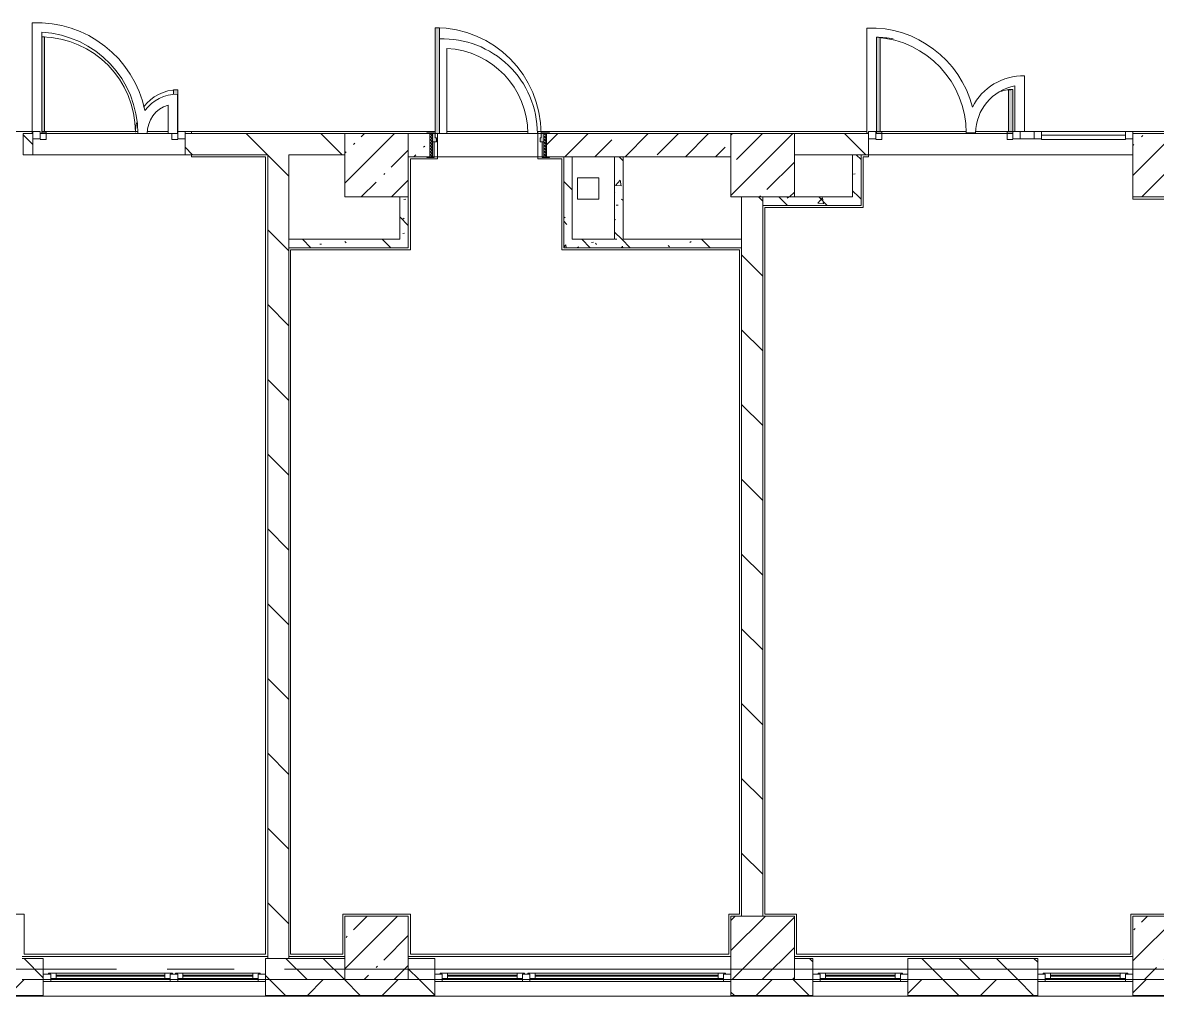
# Model space of a CAD drawing. Header units: millimetres. Extents: x 81682 to 274809, y -8553 to 29000.
# Drawn here: x 170314 to 181039, y -258 to 8948 of the extents above; entities that cross this region are included whole.
import ezdxf

# ---------------------------------------------------------------- set-up
doc = ezdxf.new("R2010")
doc.units = ezdxf.units.MM
doc.linetypes.add('Осевая', pattern=[3175, 635, -476.25, 1587.5, -476.25])
for name, color, linetype, lineweight, true_color in [('A-DETL-GENF-3', 7, 'Continuous', 5, 0xaaaaaa), ('A-DOOR-3', 7, 'Continuous', 5, 0xe2e2e2), ('A-DOOR-4', 7, 'Continuous', 5, 0xaaaaaa), ('A-DOOR-FRAM-2', 7, 'Continuous', 5, 0xe2e2e2), ('A-DOOR-FRAM-4', 7, 'Continuous', 5, 0xaaaaaa), ('A-FLOR-2', 7, 'Continuous', 5, 0xaaaaaa), ('I-WALL-4', 7, 'Continuous', 5, 0x787878)]:
    doc.layers.add(name, color=color, linetype=linetype, lineweight=lineweight, true_color=true_color)
for name, color, linetype, lineweight in [('A-GLAZ-3', 7, 'Continuous', 5), ('A-GLAZ-CURT-2', 7, 'Continuous', 5), ('A-GLAZ-CWMG-2', 7, 'Continuous', 5), ('A-WALL', 7, 'Continuous', 9), ('A-WALL-7', 7, 'Continuous', 5), ('I-WALL-2', 7, 'Continuous', 5), ('S-COLS-1', 7, 'Continuous', 5), ('Оси', 7, 'Continuous', 9), ('Оси-2', 7, 'Осевая', 9)]:
    doc.layers.add(name, color=color, linetype=linetype, lineweight=lineweight)
pattern_1 = [(135, (147798.7, 0), (-353.5534, -353.5534), [])]
pattern_2 = [(135, (147798.7, 0), (-377.171, -377.171), [533.4, -88.9, 17.78, -88.9]), (135, (147798.7, 376.94), (-377.171, -377.171), []), (50, (147798.7, 0), (637.6445, -55.787), [66.675, -733.425]), (355, (147798.7, 0), (-123.35, 668.699), [53.34, -586.74]), (100.451, (147851.8, -4.65), (514.299, 612.908), [56.665, -623.315]), (46.184, (147798.7, 177.8), (948.776, -147.15), [100.012, -1100.137]), (96.636, (147877.8, 165.5), (830.91, 865.997), [84.998, -934.973]), (351.184, (147798.7, 177.8), (830.918, 865.988), [80.01, -880.11]), (21, (147887.6, 133.35), (530.651, -357.928), [66.675, -733.425]), (326, (147887.6, 133.35), (216.308, 644.658), [53.34, -586.74]), (71.451, (147931.8, 103.5), (746.96, 286.724), [56.665, -623.315]), (37.5, (147798.7, 0), (10.8105, 295.9426), [16.764, -562.864, 16.764, -578.866, -588.962]), (37.5, (147798.7, 0), (10.8105, 295.9426), [-1175.258, 16.764, -572.198]), (7.5, (147798.7, 0), (233.869, 350.6318), [16.764, -322.834, 16.764, -549.529, -224.472]), (7.5, (147798.7, 0), (233.869, 350.6318), [-905.891, 16.764, -207.708]), (327.5, (147600.44, 0), (474.5678, -20.0513), [16.764, -205.486, 16.764, -676.656, -920.115]), (327.5, (147600.44, 0), (474.5678, -20.0513), [-915.67, 16.764, -903.351]), (317.5, (147511.54, 0), (518.452, 88.9934), [16.764, -272.161, 16.764, -443.738, -653.415]), (317.5, (147511.54, 0), (518.452, 88.9934), [-749.427, 16.764, -636.651])]

# ---------------------------------------------------------------- blocks, each defined once
blk = doc.blocks.new('BSC_Колонна _Прямоугольная - 600х600-23286269-3_7_3_птичка')
at = {"layer": 'S-COLS-1'}
h = blk.add_hatch(dxfattribs=at)
h.set_pattern_fill('FP_53', color=256, style=0, pattern_type=2)
h.set_pattern_definition([(45, (-29509.74, -7600), (-285.123, 285.123), []), (45, (-29224.6, -7600), (-285.123, 285.123), [504.031, -100.806, 16.764, -84.042])])
h.paths.add_polyline_path([(-300, -300), (300, -300), (300, 300), (-300, 300), (-300, 150)])
for p, q in [((300, 300), (-300, 300)), ((-300, 300), (-300, -300)), ((300, -300), (300, 300)), ((-300, -300), (300, -300))]:
    blk.add_line(p, q, dxfattribs=at)
blk = doc.blocks.new('BSC_Колонна _Прямоугольная - 600х600-V55-3_7_3_птичка')
at = {"layer": 'S-COLS-1'}
h = blk.add_hatch(dxfattribs=at)
h.set_pattern_fill('FP_59', color=256, style=0, pattern_type=2)
h.set_pattern_definition([(45, (-25860, -200), (-285.123, 285.123), []), (45, (-25574.88, -200), (-285.123, 285.123), [504.031, -100.806, 16.764, -84.042])])
h.paths.add_polyline_path([(-300, -300), (300, -300), (300, 300), (-300, 300)])
for p, q in [((300, 300), (-300, 300)), ((-300, 300), (-300, -300)), ((300, -300), (300, 300)), ((-300, -300), (300, -300))]:
    blk.add_line(p, q, dxfattribs=at)
blk = doc.blocks.new('BSC_Колонна _Прямоугольная - 600х600-V56-3_7_3_птичка')
at = {"layer": 'S-COLS-1'}
h = blk.add_hatch(dxfattribs=at)
h.set_pattern_fill('FP_60', color=256, style=0, pattern_type=2)
h.set_pattern_definition([(45, (-29509.74, -200), (-285.123, 285.123), []), (45, (-29224.6, -200), (-285.123, 285.123), [504.031, -100.806, 16.764, -84.042])])
h.paths.add_polyline_path([(-300, -300), (300, -300), (300, 300), (-300, 300), (-300, 30)])
for p, q in [((300, 300), (-300, 300)), ((-300, 300), (-300, -300)), ((300, -300), (300, 300)), ((-300, -300), (300, -300))]:
    blk.add_line(p, q, dxfattribs=at)
blk = doc.blocks.new('BSC_Колонна _Прямоугольная - 600х600-V67-3_7_3_птичка')
at = {"layer": 'S-COLS-1'}
h = blk.add_hatch(dxfattribs=at)
h.set_pattern_fill('FP_72', color=256, style=0, pattern_type=2)
h.set_pattern_definition([(45, (-25860, -7600), (-285.123, 285.123), []), (45, (-25574.88, -7600), (-285.123, 285.123), [504.031, -100.806, 16.764, -84.042])])
h.paths.add_polyline_path([(-300, -300), (300, -300), (300, 300), (-300, 300), (-300, 150)])
for p, q in [((300, 300), (-300, 300)), ((-300, 300), (-300, -300)), ((300, -300), (300, 300)), ((-300, -300), (300, -300))]:
    blk.add_line(p, q, dxfattribs=at)
blk = doc.blocks.new('BSC_Колонна _Прямоугольная - 600х600-V75-3_7_3_птичка')
at = {"layer": 'S-COLS-1'}
h = blk.add_hatch(dxfattribs=at)
h.set_pattern_fill('FP_87', color=256, style=0, pattern_type=2)
h.set_pattern_definition([(45, (-33310, -7600), (-285.123, 285.123), []), (45, (-33024.88, -7600), (-285.123, 285.123), [504.031, -100.806, 16.764, -84.042])])
h.paths.add_polyline_path([(-300, -300), (300, -300), (300, 300), (-300, 300), (-300, 150)])
for p, q in [((300, 300), (-300, 300)), ((-300, 300), (-300, -300)), ((300, -300), (300, 300)), ((-300, -300), (300, -300))]:
    blk.add_line(p, q, dxfattribs=at)
blk = doc.blocks.new('BSC_Колонна _Прямоугольная - 600х600-V76-3_7_3_птичка')
at = {"layer": 'S-COLS-1'}
h = blk.add_hatch(dxfattribs=at)
h.set_pattern_fill('FP_88', color=256, style=0, pattern_type=2)
h.set_pattern_definition([(45, (-33310, -200), (-285.123, 285.123), []), (45, (-33024.88, -200), (-285.123, 285.123), [504.031, -100.806, 16.764, -84.042])])
h.paths.add_polyline_path([(-300, -300), (300, -300), (300, 300), (-300, 300), (-300, 30)])
for p, q in [((300, 300), (-300, 300)), ((-300, 300), (-300, -300)), ((300, -300), (300, 300)), ((-300, -300), (300, -300))]:
    blk.add_line(p, q, dxfattribs=at)
blk = doc.blocks.new('120_Окно_СКБ_2Ст - 120_Окно_СКБ_2Ст 2100х2500 _мал створка СЛЕВА_-V71-3_7_3_птичка')
at = {"layer": 'A-GLAZ-3'}
for p, q in [((-1050, -127), (-1050, -57)), ((-1050, -57), (-980, -57)), ((1050, -57), (-1050, -57)), ((-980, -57), (-980, -127)), ((-220, -87), (-980, -87)), ((-980, -87), (-980, -127)), ((-930, -137), (-930, -87)), ((-930, -107), (-270, -107)), ((-270, -137), (-270, -87)), ((-220, -127), (-220, -57)), ((-220, -57), (-150, -57)), ((-220, -127), (-220, -87)), ((-150, -57), (-150, -127)), ((980, -87), (-150, -87)), ((-150, -87), (-150, -127)), ((-100, -137), (-100, -87)), ((-100, -107), (930, -107)), ((930, -137), (930, -87)), ((980, -127), (980, -57)), ((980, -57), (1050, -57)), ((980, -127), (980, -87)), ((1050, -57), (1050, -127)), ((-980, -127), (-1050, -127)), ((-1050, -127), (-1000, -127)), ((-980, -127), (-1000, -127)), ((-1000, -127), (-1000, -137)), ((-1000, -137), (-200, -137)), ((-200, -137), (-1000, -137)), ((-270, -117), (-930, -117)), ((-150, -127), (-220, -127)), ((-200, -127), (-220, -127)), ((-200, -127), (-170, -127)), ((-200, -137), (-200, -127)), ((-150, -127), (-170, -127)), ((-170, -127), (-170, -137)), ((-170, -137), (1000, -137)), ((1000, -137), (-170, -137)), ((930, -117), (-100, -117)), ((1050, -127), (980, -127)), ((1000, -127), (980, -127)), ((1000, -127), (1050, -127)), ((1000, -137), (1000, -127))]:
    blk.add_line(p, q, dxfattribs=at)
blk = doc.blocks.new('120_Окно_СКБ_1Ст - 120_Окно_СКБ_1Ст 900х2500_h_-22445987-3_7_3_птичка')
at = {"layer": 'A-GLAZ-3'}
for p, q in [((-450, -127), (-450, -57)), ((-450, -57), (-380, -57)), ((450, -57), (-450, -57)), ((-380, -57), (-380, -127)), ((380, -87), (-380, -87)), ((-380, -87), (-380, -127)), ((-330, -137), (-330, -87)), ((-330, -107), (330, -107)), ((330, -137), (330, -87)), ((380, -127), (380, -57)), ((380, -57), (450, -57)), ((380, -127), (380, -87)), ((450, -57), (450, -127)), ((-380, -127), (-450, -127)), ((-450, -127), (-400, -127)), ((-380, -127), (-400, -127)), ((-400, -127), (-400, -137)), ((-400, -137), (400, -137)), ((400, -137), (-400, -137)), ((330, -117), (-330, -117)), ((450, -127), (380, -127)), ((400, -127), (380, -127)), ((400, -127), (450, -127)), ((400, -137), (400, -127))]:
    blk.add_line(p, q, dxfattribs=at)
blk = doc.blocks.new('120_Окно_СКБ_2Ст - 120_Окно_СКБ_2Ст 2800х2500_створка_-22445922-3_7_3_птичка')
at = {"layer": 'A-GLAZ-3'}
for p, q in [((-1400, -127), (-1400, -57)), ((-1400, -57), (-1330, -57)), ((1400, -57), (-1400, -57)), ((-1330, -57), (-1330, -127)), ((500, -87), (-1330, -87)), ((-1330, -87), (-1330, -127)), ((-1280, -137), (-1280, -87)), ((-1280, -107), (450, -107)), ((450, -137), (450, -87)), ((500, -127), (500, -57)), ((500, -57), (570, -57)), ((500, -127), (500, -87)), ((570, -57), (570, -127)), ((1330, -87), (570, -87)), ((570, -87), (570, -127)), ((620, -137), (620, -87)), ((620, -107), (1280, -107)), ((1280, -137), (1280, -87)), ((1330, -127), (1330, -57)), ((1330, -57), (1400, -57)), ((1330, -127), (1330, -87)), ((1400, -57), (1400, -127)), ((-1330, -127), (-1400, -127)), ((-1400, -127), (-1350, -127)), ((-1330, -127), (-1350, -127)), ((-1350, -127), (-1350, -137)), ((-1350, -137), (520, -137)), ((520, -137), (-1350, -137)), ((450, -117), (-1280, -117)), ((570, -127), (500, -127)), ((520, -127), (500, -127)), ((520, -127), (550, -127)), ((520, -137), (520, -127)), ((570, -127), (550, -127)), ((550, -127), (550, -137)), ((550, -137), (1350, -137)), ((1350, -137), (550, -137)), ((1280, -117), (620, -117)), ((1400, -127), (1330, -127)), ((1350, -127), (1330, -127)), ((1350, -127), (1400, -127)), ((1350, -137), (1350, -127))]:
    blk.add_line(p, q, dxfattribs=at)
blk = doc.blocks.new('110_Дверь_СКБ_1Ст_Внутренняя1 - Д-4_п__1100x2100h_административные помещения-32218723-3_7_3_птичка')
at = {"layer": 'A-DOOR-3'}
h = blk.add_hatch(color=256, dxfattribs=at)
h.paths.add_polyline_path([(537.5, 30), (537.5, 110), (512.5, 110), (512.5, 70), (502.5, 70), (502.5, 30)])
h.paths.add_polyline_path([(-477.5, 30), (-477.5, 70), (-487.5, 70), (-487.5, 110), (-512.5, 110), (-512.5, 30)])
at = {"layer": 'A-DOOR-4'}
h = blk.add_hatch(dxfattribs=at)
h.set_pattern_fill('FP_98', color=256, style=0, pattern_type=2)
h.set_pattern_definition([(135, (1751.41, 174.685), (-14.14214, -14.14214), []), (225, (1751.41, 174.685), (14.14214, -14.14214), [])])
h.paths.add_polyline_path([(562.5, -110), (562.5, 110), (537.5, 110), (537.5, -110)])
at = {"layer": 'A-DOOR-FRAM-2'}
for points in [[(-447.5, 110), (-447.5, 1110), (-487.5, 1110), (-487.5, 110)], [(-497.5, 110), (-497.5, 118), (-567.5, 118), (-567.5, 110)], [(592.5, 110), (592.5, 118), (522.5, 118), (522.5, 110)], [(-497.5, -110), (-497.5, 30), (-512.5, 30), (-512.5, -110)], [(537.5, -110), (537.5, 30), (522.5, 30), (522.5, -110)], [(-497.5, -118), (-497.5, -110), (-567.5, -110), (-567.5, -118)], [(592.5, -118), (592.5, -110), (522.5, -110), (522.5, -118)]]:
    blk.add_hatch(color=256, dxfattribs=at).paths.add_polyline_path(points)
at = {"layer": 'A-DOOR-FRAM-4'}
h = blk.add_hatch(dxfattribs=at)
h.set_pattern_fill('FP_99', color=256, style=0, pattern_type=2)
h.set_pattern_definition([(45, (-371.384, 174.685), (-14.1421, 14.1421), []), (135, (-371.384, 174.685), (-14.1421, -14.1421), [])])
h.paths.add_polyline_path([(-512.5, -110), (-512.5, 110), (-537.5, 110), (-537.5, -110)])
at = {"layer": 'A-DOOR-4'}
for p, q in [((-487.5, 1110), (-487.5, 110)), ((-447.5, 1110), (-487.5, 1110)), ((-447.5, 110), (-447.5, 1110)), ((-487.5, 110), (-447.5, 110))]:
    blk.add_line(p, q, dxfattribs=at)
blk.add_arc((-487.5, 110), 1000, 360, 90, dxfattribs=at)
at = {"layer": 'A-DOOR-FRAM-4'}
for p, q in [((-497.5, 118), (-567.5, 118)), ((-567.5, 118), (-567.5, 110)), ((-567.5, 110), (-497.5, 110)), ((-512.5, 110), (-537.5, 110)), ((-537.5, 110), (-537.5, -110)), ((-487.5, 110), (-512.5, 110)), ((-512.5, 110), (-512.5, 30)), ((-512.5, -110), (-512.5, 110)), ((-497.5, 110), (-512.5, 110)), ((-512.5, 110), (-512.5, 109)), ((-512.5, 109), (-497.5, 109)), ((-497.5, 110), (-497.5, 118)), ((-497.5, 109), (-497.5, 110)), ((-487.5, 70), (-487.5, 110)), ((512.5, 110), (512.5, 70)), ((537.5, 110), (512.5, 110)), ((592.5, 118), (522.5, 118)), ((522.5, 118), (522.5, 110)), ((537.5, 110), (522.5, 110)), ((522.5, 110), (522.5, 109)), ((522.5, 110), (592.5, 110)), ((522.5, 109), (537.5, 109)), ((537.5, 30), (537.5, 110)), ((562.5, 110), (537.5, 110)), ((537.5, 110), (537.5, -110)), ((537.5, 109), (537.5, 110)), ((562.5, -110), (562.5, 110)), ((592.5, 110), (592.5, 118)), ((-512.5, 30), (-477.5, 30)), ((-497.5, 30), (-512.5, 30)), ((-512.5, 30), (-512.5, -110)), ((-497.5, -110), (-497.5, 30)), ((-477.5, 70), (-487.5, 70)), ((-477.5, 30), (-477.5, 70)), ((512.5, 70), (502.5, 70)), ((502.5, 70), (502.5, 30)), ((502.5, 30), (537.5, 30)), ((537.5, 30), (522.5, 30)), ((522.5, 30), (522.5, -110)), ((537.5, -110), (537.5, 30)), ((-497.5, -110), (-567.5, -110)), ((-567.5, -110), (-567.5, -118)), ((-567.5, -118), (-497.5, -118)), ((-537.5, -110), (-512.5, -110)), ((-512.5, -110), (-497.5, -110)), ((-497.5, -118), (-497.5, -110)), ((522.5, -110), (537.5, -110)), ((592.5, -110), (522.5, -110)), ((522.5, -110), (522.5, -118)), ((522.5, -118), (592.5, -118)), ((537.5, -110), (562.5, -110)), ((592.5, -118), (592.5, -110))]:
    blk.add_line(p, q, dxfattribs=at)
blk = doc.blocks.new('Прямоугольный импост - 50 x 70 мм-31700031-3_7_3_птичка')
at = {"layer": 'A-GLAZ-CWMG-2'}
for p, q in [((-70, 35), (0, 35)), ((-70, -35), (-70, 35)), ((0, -35), (-70, -35)), ((0, -15), (0, -35))]:
    blk.add_line(p, q, dxfattribs=at)
blk = doc.blocks.new('Дверь_Витражная_остекление_ - ДВН_ДАО_Главный вход_1200 в свету-31742133-3_7_3_птичка')
at = {"layer": 'A-DOOR-3'}
for points in [[(-607, 30), (-607, 920), (-643, 925), (-643, 30), (-621, 30)], [(647, 30), (647, 430), (607, 430), (607, 30)]]:
    blk.add_hatch(color=256, dxfattribs=at).paths.add_polyline_path(points)
at = {"layer": 'A-DETL-GENF-3'}
for p, q in [((-607, 30), (-607, 920)), ((647, 430), (607, 430)), ((607, 430), (607, 30)), ((647, 35), (647, 430)), ((-643, 30), (-607, 30)), ((-592, 30), (-643, 30)), ((-592, -40), (-592, 30)), ((592, -40), (592, 30)), ((592, 30), (647, 30)), ((607, 30), (647, 30)), ((-647, -40), (-592, -40)), ((647, -40), (592, -40))]:
    blk.add_line(p, q, dxfattribs=at)
at = {"layer": 'A-DOOR-4'}
blk.add_line((647, 430), (647, 35), dxfattribs=at)
for centre, radius, start, end in [((-647, 30), 895, 79.5087, 89.7197), ((647, 30), 400, 90, 110.0384)]:
    blk.add_arc(centre, radius, start, end, dxfattribs=at)
blk = doc.blocks.new('Системная панель - Стемалит - 40мм-32257327-3_7_3_птичка')
at = {"layer": 'A-GLAZ-CURT-2'}
for p, q in [((65, 35), (-65, 35)), ((-65, 35), (-65, -35)), ((65, -35), (65, 35)), ((-65, -35), (65, -35))]:
    blk.add_line(p, q, dxfattribs=at)
blk = doc.blocks.new('Прямоугольный импост - 50 x 70 мм-31687886-3_7_3_птичка')
at = {"layer": 'A-GLAZ-CWMG-2'}
for p, q in [((-35, 35), (35, 35)), ((-35, -35), (-35, 35)), ((35, 35), (35, -35)), ((35, -35), (-35, -35))]:
    blk.add_line(p, q, dxfattribs=at)
blk = doc.blocks.new('Прямоугольный импост - 50 x 70 мм-31701779-3_7_3_птичка')
at = {"layer": 'A-GLAZ-CWMG-2'}
for p, q in [((0, 35), (-70, 35)), ((-70, 35), (-70, -35)), ((0, -35), (0, 35)), ((-70, -35), (0, -35))]:
    blk.add_line(p, q, dxfattribs=at)
blk = doc.blocks.new('Системная панель - Стекло - 40мм-32257331-3_7_3_птичка')
at = {"layer": 'A-GLAZ-CURT-2'}
h = blk.add_hatch(dxfattribs=at)
h.set_pattern_fill('FP_164', color=256, style=0, pattern_type=2)
h.set_pattern_definition([(45, (-33042.5, -7385), (-1414.21, 1414.21), [1000, -3000]), (45, (-34042.5, -7885), (-1414.21, 1414.21), [3000, -1000]), (45, (-32042.5, -8385), (-1414.21, 1414.21), [1000, -3000])])
h.paths.add_polyline_path([(398, -40), (398, 0), (-398, 0), (-398, -40), (89, -40)])
for p, q in [((398, 0), (-398, 0)), ((-398, 0), (-398, -40)), ((398, -40), (398, 0)), ((-398, -40), (398, -40))]:
    blk.add_line(p, q, dxfattribs=at)
blk = doc.blocks.new('Прямоугольный импост - 50 x 70 мм-31702100-3_7_3_птичка')
at = {"layer": 'A-GLAZ-CWMG-2'}
for p, q in [((-35, 35), (35, 35)), ((-35, -35), (-35, 35)), ((35, 35), (35, -35)), ((35, -35), (-35, -35))]:
    blk.add_line(p, q, dxfattribs=at)
blk = doc.blocks.new('Прямоугольный импост - 50 x 70 мм-31720914-3_7_3_птичка')
at = {"layer": 'A-GLAZ-CWMG-2'}
blk.add_line((32940, 7920), (32145, 7920), dxfattribs=at)
blk = doc.blocks.new('Прямоугольный импост - 50 x 70 мм-31927764-3_7_3_птичка')
at = {"layer": 'A-GLAZ-CWMG-2'}
for p, q in [((-70, 35), (0, 35)), ((-70, -35), (-70, 35)), ((0, 35), (0, -35)), ((0, -35), (-70, -35))]:
    blk.add_line(p, q, dxfattribs=at)
blk = doc.blocks.new('Дверь_Витражная_остекление_ - ДВН_ДАО_Главный вход_1200 в свету Д-22 _п_-V216-3_7_3_птичка')
at = {"layer": 'A-DOOR-3'}
for points in [[(-636, 30), (-610, 30), (-610, 930), (-636, 930)], [(648, 30), (650, 35), (648, 430), (610, 430), (610, 386), (648, 388), (648, 35)]]:
    blk.add_hatch(color=256, dxfattribs=at).paths.add_polyline_path(points)
at = {"layer": 'A-DETL-GENF-3'}
for p, q in [((-610, 930), (-636, 930)), ((-610, 30), (-610, 930)), ((650, 430), (610, 430)), ((610, 430), (610, 386)), ((650, 35), (650, 430)), ((-636, 30), (-610, 30)), ((-595, 30), (-636, 30)), ((-595, -40), (-595, 30)), ((595, -40), (595, 16)), ((-650, -40), (-595, -40)), ((650, -40), (595, -40))]:
    blk.add_line(p, q, dxfattribs=at)
at = {"layer": 'A-DOOR-4'}
blk.add_line((650, 430), (650, 35), dxfattribs=at)
for centre, radius, start, end in [((-650, 30), 900, 360, 89.1007), ((650, 30), 400, 90, 144.0144), ((650, 30), 400, 167.5043, 180)]:
    blk.add_arc(centre, radius, start, end, dxfattribs=at)

msp = doc.modelspace()

# ---------------------------------------------------------------- hatches: boundary and pattern name
at = {"layer": 'A-WALL-7'}
h = msp.add_hatch(dxfattribs=at)
h.set_pattern_fill('FP_77', color=256, style=0, pattern_type=2)
h.set_pattern_definition([(135, (147798.7, 0), (-176.7767, -176.7767), [])])
h.paths.add_polyline_path([(213057.4, -100), (213208.7, -100), (213208.7, 100), (212958.7, 100), (212958.7, -100)])
h.paths.add_polyline_path([(202803.2, -100), (203308.7, -100), (203308.7, 100), (202558.7, 100), (202558.7, -100)])
h.paths.add_polyline_path([(204708.7, -100), (205608.7, -100), (205608.7, 100), (204708.7, 100), (204708.7, -52.2)])
h.paths.add_polyline_path([(212058.7, -100), (212058.7, 100), (211508.7, 100), (211508.7, -100)])
h.paths.add_polyline_path([(209208.7, -100), (209408.7, -100), (209408.7, 100), (209208.7, 100), (209208.7, 42.9)])
h.paths.add_polyline_path([(191616.7, -100), (192108.7, -100), (192108.7, 100), (191208.7, 100), (191208.7, -100)])
h.paths.add_polyline_path([(195958.7, -100), (195958.7, 100), (195708.7, 100), (195708.7, -100)])
h.paths.add_polyline_path([(198808.7, -100), (198808.7, 100), (198058.7, 100), (198058.7, -100)])
h.paths.add_polyline_path([(190458.7, -100), (190708.7, -100), (190708.7, 100), (190458.7, 100)])
h.paths.add_polyline_path([(200208.7, -100), (200458.7, -100), (200458.7, 100), (200208.7, 100), (200208.7, 33.3)])
h.paths.add_polyline_path([(189558.7, -100), (189558.7, 100), (188938.7, 100), (188938.7, -100)])
h.paths.add_polyline_path([(181668.7, -100), (181668.7, 100), (181408.7, 100), (181408.7, -100)])
h.paths.add_polyline_path([(186338.7, -100), (186338.7, 100), (186288.7, 100), (186288.7, -100)])
h.paths.add_polyline_path([(177608.4, -100), (177781.5, -100), (177781.5, 100), (177608.4, 100), (177608.4, 55.2)])
h.paths.add_polyline_path([(185788.7, -100), (185788.7, 100), (185221.7, 100), (185221.7, -100)])
h.paths.add_polyline_path([(179498.1, -100), (179908.7, -100), (179908.7, 100), (178681.5, 100), (178681.5, -100)])
h.paths.add_polyline_path([(183768.7, -100), (184321.7, -100), (184321.7, 100), (183768.7, 100)])
h.paths.add_polyline_path([(170308.7, -100), (170508.7, -100), (170508.7, 100), (170308.7, 100), (170308.7, 63.6)])
h.paths.add_polyline_path([(172608.7, -100), (173358.7, -100), (173358.7, 100), (172608.7, 100)])
h.paths.add_polyline_path([(163408.7, -100), (163408.7, 100), (162658.7, 100), (162658.7, -100)])
h.paths.add_polyline_path([(169408.7, -100), (169708.7, -100), (169708.7, 100), (169408.7, 100)])
h.paths.add_polyline_path([(164308.7, -100), (165058.7, -100), (165058.7, 100), (164308.7, 100)])
h.paths.add_polyline_path([(167379.4, -100), (168508.7, -100), (168508.7, 100), (167158.7, 100), (167158.7, -100)])
h.paths.add_polyline_path([(174208.4, -100), (174208.4, 100), (173958.7, 100), (173958.7, -100)])
h.paths.add_polyline_path([(154628.7, -100), (155458.7, -100), (155458.7, 100), (154628.7, 100)])
h.paths.add_polyline_path([(158908.7, -100), (158908.7, 100), (158158.4, 100), (158158.4, -100)])
h.paths.add_polyline_path([(159921.8, -100), (159958.7, -100), (159958.7, 100), (159808.7, 100), (159808.7, -100)])
h = msp.add_hatch(dxfattribs=at)
h.set_pattern_fill('FP_79', color=256, style=0, pattern_type=2)
h.set_pattern_definition([(45, (147798.7, 0), (-353.5534, 353.5534), []), (135, (147798.7, 0), (-353.5534, -353.5534), [])])
h.paths.add_polyline_path([(202803.2, -250), (203308.7, -250), (203308.7, -100), (202558.7, -100), (202558.7, -250)])
h.paths.add_polyline_path([(204425.8, -250), (204425.8, -100), (204208.7, -100), (204208.7, -250)])
h.paths.add_polyline_path([(192108.7, -250), (192108.7, -100), (190458.7, -100), (190458.7, -250), (191616.7, -250)])
h.paths.add_polyline_path([(195958.7, -250), (195958.7, -100), (195208.7, -100), (195208.7, -250), (195708.7, -250)])
h.paths.add_polyline_path([(188938.7, -250), (189558.7, -250), (189558.7, -100), (188938.7, -100)])
h.paths.add_polyline_path([(200458.7, -250), (200458.7, -100), (199708.7, -100), (199708.7, -250), (200006.6, -250)])
h.paths.add_polyline_path([(198058.7, -250), (198808.7, -250), (198808.7, -100), (198058.7, -100)])
h.paths.add_polyline_path([(179498.1, -250), (179908.7, -250), (179908.7, -100), (178681.5, -100), (178681.5, -250)])
h.paths.add_polyline_path([(186838.7, -250), (186838.7, -100), (185221.7, -100), (185221.7, -250), (186023.5, -250)])
h.paths.add_polyline_path([(180808.7, -250), (181668.7, -250), (181668.7, -100), (180808.7, -100)])
h.paths.add_polyline_path([(183768.7, -250), (184321.7, -250), (184321.7, -100), (183768.7, -100)])
h.paths.add_polyline_path([(177781.5, -250), (177781.5, -100), (177008.4, -100), (177008.4, -250), (177633.7, -250)])
h.paths.add_polyline_path([(173904.9, -250), (174208.4, -250), (174208.4, -100), (172608.7, -100), (172608.7, -250), (172972.6, -250)])
h.paths.add_polyline_path([(170308.7, -250), (170508.7, -250), (170508.7, -100), (169408.7, -100), (169408.7, -250), (170176, -250)])
h.paths.add_polyline_path([(168508.7, -250), (168508.7, -100), (167158.7, -100), (167158.7, -250), (167379.4, -250)])
h.paths.add_polyline_path([(162658.7, -250), (163408.7, -250), (163408.7, -100), (162658.7, -100)])
h.paths.add_polyline_path([(165058.7, -250), (165058.7, -100), (164308.7, -100), (164308.7, -250), (164582.8, -250)])
h.paths.add_polyline_path([(159808.7, -250), (160558.7, -250), (160558.7, -100), (159808.7, -100)])
h.paths.add_polyline_path([(154628.7, -250), (156058.4, -250), (156058.4, -100), (154628.7, -100)])
h.paths.add_polyline_path([(151528.7, -250), (151528.7, -100), (147538.7, -100), (147538.7, -250), (150599.8, -250)])
h.paths.add_polyline_path([(158908.7, -250), (158908.7, -100), (158158.4, -100), (158158.4, -250)])
at = {"layer": 'I-WALL-2'}
h = msp.add_hatch(dxfattribs=at)
h.set_pattern_fill('FP_78', color=256, style=0, pattern_type=2)
h.set_pattern_definition(pattern_1)
h.paths.add_polyline_path([(172829.4, 7700), (173358.7, 7700), (173358.7, 7900), (171849.7, 7900), (171849.7, 7700), (172629.4, 7700)])
h.paths.add_polyline_path([(170318.7, 7700), (170409.7, 7700), (170409.7, 7900), (170318.7, 7900), (170318.7, 7750.3)])
h = msp.add_hatch(dxfattribs=at)
h.set_pattern_fill('FP_75', color=256, style=0, pattern_type=2)
h.set_pattern_definition([(45, (147798.7, 0), (-285.123, 285.123), []), (45, (148083.8, 0), (-285.123, 285.123), [504.031, -100.806, 16.764, -84.042])])
h.paths.add_polyline_path([(175293.7, 7680), (177008.4, 7680), (177008.4, 7900), (175263.7, 7900), (175263.7, 7680)])
h.paths.add_polyline_path([(174163.7, 7680), (174163.7, 7900), (173958.7, 7900), (173958.7, 7680), (174133.7, 7680)])
h = msp.add_hatch(dxfattribs=at)
h.set_pattern_fill('FP_78', color=256, style=0, pattern_type=2)
h.set_pattern_definition(pattern_1)
h.paths.add_polyline_path([(189928.7, 7700), (190708.7, 7700), (190708.7, 7900), (189928.7, 7900)])
h.paths.add_polyline_path([(181408.7, 7700), (185788.7, 7700), (185788.7, 7900), (183808.7, 7900), (183808.7, 7830), (182608.7, 7830), (182608.7, 7900), (181408.7, 7900), (181408.7, 7750.3)])
h.paths.add_polyline_path([(186838.7, 7700), (187428.7, 7700), (187428.7, 7900), (186838.7, 7900), (186838.7, 7750.3)])
h.paths.add_polyline_path([(186338.7, 7700), (186338.7, 7900), (186288.7, 7900), (186288.7, 7700)])
h.paths.add_polyline_path([(178158.4, 7700), (178308.7, 7700), (178308.7, 7900), (177608.4, 7900), (177608.4, 7700)])
h = msp.add_hatch(dxfattribs=at)
h.set_pattern_fill('FP_78', color=256, style=0, pattern_type=2)
h.set_pattern_definition(pattern_1)
h.paths.add_polyline_path([(172829.4, 100), (172829.4, 7700), (172629.4, 7700), (172629.4, 100)])
h = msp.add_hatch(dxfattribs=at)
h.set_pattern_fill('FP_78', color=256, style=0, pattern_type=2)
h.set_pattern_definition(pattern_1)
h.paths.add_polyline_path([(177306.3, 500), (177309.4, 500), (177309.4, 7300), (177109.4, 7300), (177109.4, 500)])
at = {"layer": 'I-WALL-4'}
h = msp.add_hatch(dxfattribs=at)
h.set_pattern_fill('FP_84', color=256, style=0, pattern_type=2)
h.set_pattern_definition(pattern_2)
h.paths.add_polyline_path([(175508.4, 6820), (175508.4, 7680), (175428.4, 7680), (175428.4, 6820)])
h = msp.add_hatch(dxfattribs=at)
h.set_pattern_fill('FP_84', color=256, style=0, pattern_type=2)
h.set_pattern_definition(pattern_2)
h.paths.add_polyline_path([(175988.4, 6900), (175988.4, 7680), (175908.4, 7680), (175908.4, 6900)])
h = msp.add_hatch(dxfattribs=at)
h.set_pattern_fill('FP_84', color=256, style=0, pattern_type=2)
h.set_pattern_definition(pattern_2)
h.paths.add_polyline_path([(178238.4, 7300), (178238.4, 7700), (178158.4, 7700), (178158.4, 7300)])
h = msp.add_hatch(dxfattribs=at)
h.set_pattern_fill('FP_84', color=256, style=0, pattern_type=2)
h.set_pattern_definition(pattern_2)
h.paths.add_polyline_path([(173958.7, 6820), (173958.7, 7300), (173878.7, 7300), (173878.7, 6820)])
h = msp.add_hatch(dxfattribs=at)
h.set_pattern_fill('FP_84', color=256, style=0, pattern_type=2)
h.set_pattern_definition(pattern_2)
h.paths.add_polyline_path([(177608.4, 7220), (178238.4, 7220), (178238.4, 7300), (177309.4, 7300), (177309.4, 7220)])
h = msp.add_hatch(dxfattribs=at)
h.set_pattern_fill('FP_84', color=256, style=0, pattern_type=2)
h.set_pattern_definition(pattern_2)
h.paths.add_polyline_path([(173878.7, 6820), (173878.7, 6900), (172829.4, 6900), (172829.4, 6820), (172972.6, 6820)])
h = msp.add_hatch(dxfattribs=at)
h.set_pattern_fill('FP_84', color=256, style=0, pattern_type=2)
h.set_pattern_definition(pattern_2)
h.paths.add_polyline_path([(177109.4, 6820), (177109.4, 6900), (175508.4, 6900), (175508.4, 6820), (176701.5, 6820)])

# ---------------------------------------------------------------- linework, layer by layer
at = {"layer": 'A-FLOR-2'}
for p, q in [((170403.6, 8947.1), (170403.6, 7900)), ((170493.6, 7900), (170493.6, 8856.8)), ((178293, 8897.4), (178293, 7903)), ((178383, 7903), (178383, 8809.8)), ((174323.7, 7900), (174323.7, 8704)), ((179783.2, 7920), (179783.2, 8446.9)), ((171777.7, 7900), (171777.7, 8271.9)), ((179693.2, 8349.4), (179693.2, 7920)), ((171687.7, 8169.4), (171687.7, 7900)), ((170403.6, 7920), (162968, 7920)), ((170479.7, 7900), (170493.6, 7900)), ((170493.6, 7920), (171400.7, 7920)), ((171401.7, 7900), (171491.7, 7900)), ((171493.6, 7920), (171687.7, 7920)), ((171687.7, 7900), (171777.7, 7900)), ((174213.7, 7920), (171777.7, 7920)), ((171908.7, 7900), (171908.7, 7920)), ((174233.7, 7900), (174233.7, 7660)), ((174253.7, 7900), (174323.7, 7900)), ((174323.7, 7920), (175087.5, 7920)), ((175088.7, 7900), (175178.7, 7900)), ((178293, 7920), (175177.5, 7920)), ((175183.7, 7660), (175183.7, 7920)), ((178293, 7903), (178308.7, 7903)), ((178383, 7920), (179230.9, 7920)), ((179231.7, 7906.5), (179321.7, 7906.5)), ((179322.8, 7920), (179673.7, 7920)), ((180808.7, 7920), (186308.2, 7920)), ((171908.7, 7680), (171908.7, 7700)), ((172609.4, 7680), (171908.7, 7680)), ((172609.4, 140), (172609.4, 7680)), ((174233.7, 7660), (173979.7, 7660)), ((173979.7, 7660), (173979.7, 6800)), ((175408.4, 7660), (175183.7, 7660)), ((175408.4, 6800), (175408.4, 7660)), ((178308.7, 7680), (178258.4, 7680)), ((178258.4, 7680), (178258.4, 7200)), ((178308.7, 7700), (178308.7, 7680)), ((175558.7, 7480), (175758.7, 7480)), ((175558.7, 7280), (175558.7, 7480)), ((175758.7, 7480), (175758.7, 7280)), ((180808.7, 7280), (180808.7, 7300)), ((175758.7, 7280), (175558.7, 7280)), ((178258.4, 7200), (177329.4, 7200)), ((177329.4, 7200), (177329.4, 520)), ((181428.7, 7280), (180808.7, 7280)), ((173979.7, 6800), (172844.7, 6800)), ((172844.7, 6800), (172844.7, 140)), ((177089.4, 6800), (175408.4, 6800)), ((177089.4, 520), (177089.4, 6800)), ((169688.7, 520), (170328.7, 520)), ((170328.7, 520), (170328.7, 140)), ((173339.7, 140), (173339.7, 520)), ((173339.7, 520), (173978.7, 520)), ((173978.7, 520), (173978.7, 140)), ((176988.4, 140), (176988.4, 520)), ((176988.4, 520), (177089.4, 520)), ((177329.4, 520), (177628.4, 520)), ((177628.4, 520), (177628.4, 140)), ((180788.7, 140), (180788.7, 520)), ((180788.7, 520), (181428.7, 520)), ((170328.7, 140), (172609.4, 140)), ((172844.7, 140), (173339.7, 140)), ((173978.7, 140), (176988.4, 140)), ((177628.4, 140), (180788.7, 140))]:
    msp.add_line(p, q, dxfattribs=at)
for centre, radius, start, end in [((170446.7, 7903), 1045, 11.78406, 92.36409), ((170446.7, 7903), 955, 359.82001, 87.18541), ((174283.7, 7900), 895, 0, 91.92148), ((178326.7, 7903), 995, 14.33829, 91.93805), ((178326.7, 7906.5), 905, 360, 86.42904), ((174283.7, 7900), 805, 360, 87.15183), ((179775.7, 7903), 544, 89.21005, 153.06648), ((171770.7, 7903), 369, 88.91556, 144.66492), ((179775.7, 7903), 454, 100.46985, 179.55829), ((171770.7, 7903), 279, 107.31049, 180.6161)]:
    msp.add_arc(centre, radius, start, end, dxfattribs=at)
at = {"layer": 'A-WALL'}
for p, q in [((175508.4, 7680), (175428.4, 7680)), ((175988.4, 7680), (175908.4, 7680)), ((178238.4, 7700), (178158.4, 7700)), ((177309.4, 7300), (177309.4, 7220)), ((172829.4, 6900), (172829.4, 6820)), ((177109.4, 6820), (177109.4, 6900)), ((172629.4, 100), (172829.4, 100)), ((170308.7, -100), (170508.7, -100)), ((172608.7, -100), (173358.7, -100)), ((173958.7, -100), (174208.4, -100)), ((177608.4, -100), (177781.5, -100)), ((178681.5, -100), (179908.7, -100)), ((169408.7, -250), (170508.7, -250)), ((169408.7, -253), (170508.7, -253)), ((172608.7, -250), (174208.4, -250)), ((172608.7, -253), (174208.4, -253)), ((177008.4, -250), (177781.5, -250)), ((177008.4, -253), (177781.5, -253)), ((178681.5, -250), (179908.7, -250)), ((178681.5, -253), (179908.7, -253)), ((180808.7, -250), (181668.7, -250)), ((180808.7, -253), (181668.7, -253))]:
    msp.add_line(p, q, dxfattribs=at)
at = {"layer": 'A-WALL-7'}
for p, q in [((170508.7, 100), (170308.7, 100)), ((170508.7, -258), (170508.7, 100)), ((172629.4, 100), (172608.7, 100)), ((172608.7, 100), (172608.7, -258)), ((173358.7, 100), (172829.4, 100)), ((174208.4, 100), (173958.7, 100)), ((174208.4, -258), (174208.4, 100)), ((177781.5, 100), (177608.4, 100)), ((177781.5, -258), (177781.5, 100)), ((179908.7, 100), (178681.5, 100)), ((178681.5, 100), (178681.5, -258)), ((179908.7, -258), (179908.7, 100)), ((170508.7, -100), (172608.7, -100)), ((174208.4, -100), (177008.4, -100)), ((177008.4, -100), (177008.4, -258)), ((177781.5, -100), (178681.5, -100)), ((179908.7, -100), (180808.7, -100)), ((180808.7, -100), (180808.7, -258)), ((184321.7, -258), (169408.7, -258))]:
    msp.add_line(p, q, dxfattribs=at)
at = {"layer": 'I-WALL-2'}
for p, q in [((170409.7, 7900), (170318.7, 7900)), ((170318.7, 7900), (170318.7, 7700)), ((170409.7, 7700), (170409.7, 7900)), ((170493.6, 7900), (171401.7, 7900)), ((171491.7, 7900), (171687.7, 7900)), ((173358.7, 7900), (171849.7, 7900)), ((171849.7, 7900), (171849.7, 7700)), ((174133.7, 7900), (173958.7, 7900)), ((174323.7, 7900), (175088.7, 7900)), ((175178.7, 7900), (175213.7, 7900)), ((177008.4, 7900), (175293.7, 7900)), ((178308.7, 7900), (177608.4, 7900)), ((178308.7, 7700), (178308.7, 7900)), ((178378.7, 7900), (179673.7, 7900)), ((172629.4, 7700), (170318.7, 7700)), ((172629.4, 7700), (172629.4, 100)), ((172829.4, 6900), (172829.4, 7700)), ((172829.4, 7700), (173358.7, 7700)), ((173958.7, 7680), (174133.7, 7680)), ((175223.7, 7680), (174203.7, 7680)), ((175293.7, 7680), (175428.4, 7680)), ((175428.4, 7680), (175428.4, 6820)), ((175508.4, 7680), (175908.4, 7680)), ((175508.4, 6900), (175508.4, 7680)), ((175908.4, 7680), (175908.4, 6900)), ((175988.4, 7680), (177008.4, 7680)), ((175988.4, 6900), (175988.4, 7680)), ((177608.4, 7700), (178158.4, 7700)), ((178158.4, 7700), (178158.4, 7300)), ((178238.4, 7220), (178238.4, 7700)), ((180808.7, 7700), (178238.4, 7700)), ((173878.7, 7300), (173878.7, 6900)), ((173958.7, 6820), (173958.7, 7300)), ((177109.4, 7300), (177109.4, 6900)), ((178158.4, 7300), (177608.4, 7300)), ((177309.4, 500), (177309.4, 7220)), ((177309.4, 7220), (178238.4, 7220)), ((173878.7, 6900), (172829.4, 6900)), ((175908.4, 6900), (175508.4, 6900)), ((177109.4, 6900), (175988.4, 6900)), ((172829.4, 100), (172829.4, 6820)), ((172829.4, 6820), (173958.7, 6820)), ((175428.4, 6820), (177109.4, 6820)), ((177109.4, 6820), (177109.4, 500)), ((170308.7, 120), (172630, 120)), ((172829.4, 120), (173358.7, 120)), ((173958.7, 120), (177008.4, 120)), ((177608.4, 120), (180808.7, 120))]:
    msp.add_line(p, q, dxfattribs=at)
at = {"layer": 'Оси'}
msp.add_line((174058.7, 0), (186558.7, 0), dxfattribs=at)
at = {"layer": 'Оси-2'}
msp.add_line((155803.2, 0), (174058.7, 0), dxfattribs=at)

# ---------------------------------------------------------------- block references
at = {"layer": 'A-DOOR-4'}
for name, p in [('Дверь_Витражная_остекление_ - ДВН_ДАО_Главный вход_1200 в свету Д-22 _п_-V216-3_7_3_птичка', (171129.7, 7884)), ('110_Дверь_СКБ_1Ст_Внутренняя1 - Д-4_п__1100x2100h_административные помещения-32218723-3_7_3_птичка', (174701.2, 7790)), ('Дверь_Витражная_остекление_ - ДВН_ДАО_Главный вход_1200 в свету-31742133-3_7_3_птичка', (179026.2, 7885))]:
    msp.add_blockref(name, p, dxfattribs=at)
at = {"layer": 'A-GLAZ-3', "rotation": 180}
for name, p in [('120_Окно_СКБ_2Ст - 120_Окно_СКБ_2Ст 2100х2500 _мал створка СЛЕВА_-V71-3_7_3_птичка', (171558.7, -175)), ('120_Окно_СКБ_2Ст - 120_Окно_СКБ_2Ст 2800х2500_створка_-22445922-3_7_3_птичка', (175608.4, -175)), ('120_Окно_СКБ_1Ст - 120_Окно_СКБ_1Ст 900х2500_h_-22445987-3_7_3_птичка', (178231.5, -175)), ('120_Окно_СКБ_1Ст - 120_Окно_СКБ_1Ст 900х2500_h_-22445987-3_7_3_птичка', (180358.7, -175))]:
    msp.add_blockref(name, p, dxfattribs=at)
at = {"layer": 'A-GLAZ-CURT-2'}
for name, p in [('Системная панель - Стемалит - 40мм-32257327-3_7_3_птичка', (179808.7, 7885)), ('Системная панель - Стекло - 40мм-32257331-3_7_3_птичка', (180341.2, 7885))]:
    msp.add_blockref(name, p, dxfattribs=at)
at = {"layer": 'A-GLAZ-CWMG-2', "rotation": 180}
for p in [(170409.7, 7884), (178308.7, 7885)]:
    msp.add_blockref('Прямоугольный импост - 50 x 70 мм-31701779-3_7_3_птичка', p, dxfattribs=at)
at = {"layer": 'A-GLAZ-CWMG-2', "extrusion": (0, 0, -1), "rotation": 180}
for name, p in [('Прямоугольный импост - 50 x 70 мм-31927764-3_7_3_птичка', (-171849.7, 7884)), ('Прямоугольный импост - 50 x 70 мм-31687886-3_7_3_птичка', (-179708.7, 7885)), ('Прямоугольный импост - 50 x 70 мм-31702100-3_7_3_птичка', (-179908.7, 7885)), ('Прямоугольный импост - 50 x 70 мм-31700031-3_7_3_птичка', (-180808.7, 7885))]:
    msp.add_blockref(name, p, dxfattribs=at)
at = {"layer": 'A-GLAZ-CWMG-2'}
msp.add_blockref('Прямоугольный импост - 50 x 70 мм-31720914-3_7_3_птичка', (147798.7, 0), dxfattribs=at)
at = {"layer": 'S-COLS-1'}
for name, p in [('BSC_Колонна _Прямоугольная - 600х600-V67-3_7_3_птичка', (173658.7, 7600)), ('BSC_Колонна _Прямоугольная - 600х600-23286269-3_7_3_птичка', (177308.4, 7600)), ('BSC_Колонна _Прямоугольная - 600х600-V75-3_7_3_птичка', (181108.7, 7600)), ('BSC_Колонна _Прямоугольная - 600х600-V55-3_7_3_птичка', (173658.7, 200)), ('BSC_Колонна _Прямоугольная - 600х600-V56-3_7_3_птичка', (177308.4, 200)), ('BSC_Колонна _Прямоугольная - 600х600-V76-3_7_3_птичка', (181108.7, 200))]:
    msp.add_blockref(name, p, dxfattribs=at)

doc.saveas('drawing.dxf')
